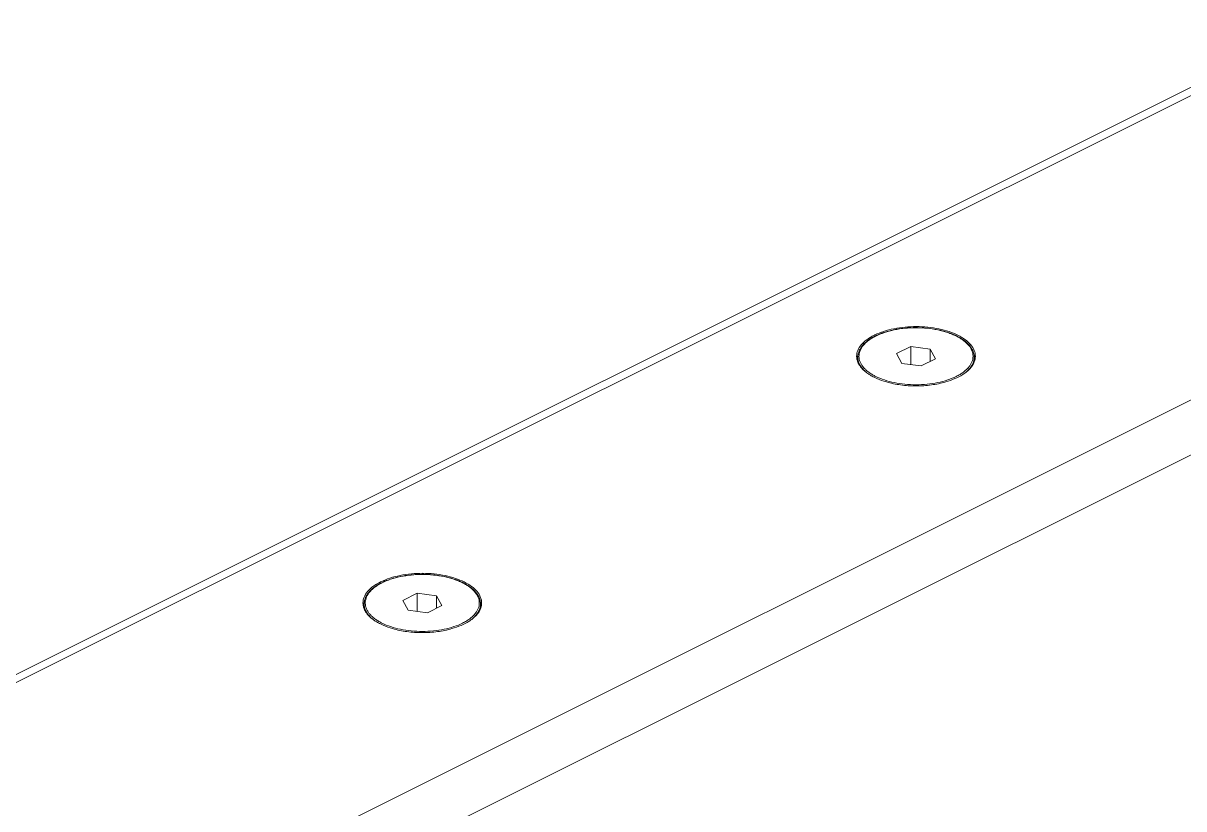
# Model space of a CAD drawing. Header units: millimetres. Extents: x 0 to 9253, y 0 to 2730.
# Drawn here: x 3048.1 to 3147.8, y 2245.8 to 2313.4 of the extents above; entities that cross this region are included whole.
import ezdxf

# ---------------------------------------------------------------- set-up
doc = ezdxf.new("R2010")
doc.units = ezdxf.units.MM
doc.layers.get('0').update_dxf_attribs({"lineweight": 13})

msp = doc.modelspace()

# ---------------------------------------------------------------- linework, layer by layer
for p, q in [((3025.123, 2246.182), (3159.474, 2313.357)), ((3160.181, 2313.004), (3025.831, 2245.829)), ((3189.879, 2301.69), (3048.458, 2230.98)), ((3192.001, 2298.031), (3050.579, 2227.321)), ((3124.377, 2285.556), (3123.152, 2284.944)), ((3123.152, 2284.944), (3123.601, 2284.107)), ((3124.377, 2285.556), (3124.377, 2284.003)), ((3126.05, 2285.332), (3124.377, 2285.556)), ((3126.05, 2285.332), (3126.05, 2284.271)), ((3126.498, 2284.495), (3126.05, 2285.332)), ((3119.825, 2284.633), (3119.825, 2284.561)), ((3123.601, 2284.107), (3125.274, 2283.883)), ((3125.274, 2283.883), (3126.498, 2284.495)), ((3129.825, 2284.633), (3129.825, 2284.561)), ((3081.951, 2264.343), (3080.726, 2263.731)), ((3081.951, 2264.343), (3081.951, 2262.79)), ((3083.624, 2264.119), (3081.951, 2264.343)), ((3083.624, 2264.119), (3083.624, 2263.058)), ((3084.072, 2263.282), (3083.624, 2264.119)), ((3077.399, 2263.42), (3077.399, 2263.347)), ((3080.726, 2263.731), (3081.174, 2262.894)), ((3082.847, 2262.67), (3084.072, 2263.282)), ((3087.399, 2263.42), (3087.399, 2263.347)), ((3081.174, 2262.894), (3082.847, 2262.67))]:
    msp.add_line(p, q)
for centre, radius, start, end in [((3123.492, 2281.977), 5.082, 115.89547, 116.56349), ((3123.499, 2282.175), 4.782, 116.5644, 117.02901), ((3121.072, 2284.276), 1.347, 165.2311, 170.21737), ((3121.111, 2284.266), 1.387, 163.90352, 165.24628), ((3121.171, 2284.248), 1.45, 157.94422, 163.86561), ((3121.076, 2284.633), 1.25, 180.00177, 183.3021), ((3128.575, 2284.633), 1.25, 356.69769, 359.998), ((3128.465, 2284.242), 1.467, 17.84279, 22.02001), ((3128.516, 2284.259), 1.413, 16.09765, 17.82551), ((3128.569, 2284.274), 1.357, 9.80133, 16.12274), ((3122.948, 2286.494), 3.971, 236.84973, 237.45925), ((3123.397, 2287.065), 4.558, 239.72333, 243.4568), ((3126.707, 2286.49), 3.966, 302.535, 303.08776), ((3081.065, 2260.764), 5.082, 115.89547, 116.56349), ((3081.073, 2260.962), 4.782, 116.5644, 117.02901), ((3078.645, 2263.063), 1.347, 165.2311, 170.21737), ((3078.684, 2263.053), 1.387, 163.90352, 165.24628), ((3078.744, 2263.035), 1.45, 157.94422, 163.86561), ((3078.65, 2263.42), 1.25, 180.00177, 183.3021), ((3086.149, 2263.42), 1.25, 356.69769, 359.998), ((3086.038, 2263.029), 1.467, 17.84279, 22.02001), ((3086.089, 2263.046), 1.413, 16.09765, 17.82551), ((3086.143, 2263.061), 1.357, 9.80133, 16.12274), ((3080.521, 2265.281), 3.971, 236.84973, 237.45925), ((3080.971, 2265.851), 4.558, 239.72333, 243.4568), ((3084.28, 2265.277), 3.966, 302.535, 303.08776)]:
    msp.add_arc(centre, radius, start, end)
for points, knots in [([(3128.432, 2286.523), (3128.185, 2286.646), (3127.648, 2286.862), (3126.462, 2287.176), (3124.862, 2287.33), (3123.258, 2287.187), (3122.065, 2286.883), (3121.522, 2286.67), (3121.272, 2286.549)], [0, 0, 0, 0, 0.112365, 0.235147, 0.498953, 0.76334, 0.886739, 1, 1, 1, 1]), ([(3121.316, 2286.455), (3121.497, 2286.545), (3121.882, 2286.71), (3122.5, 2286.903), (3123.167, 2287.049), (3123.869, 2287.145), (3124.591, 2287.189), (3125.318, 2287.18), (3126.034, 2287.117), (3126.725, 2287.003), (3127.376, 2286.84), (3127.974, 2286.63), (3128.506, 2286.378), (3128.962, 2286.088), (3129.334, 2285.764), (3129.611, 2285.41), (3129.758, 2285.089), (3129.816, 2284.828), (3129.825, 2284.698), (3129.825, 2284.633)], [0, 0, 0, 0, 0.06245, 0.129395, 0.20002, 0.273337, 0.348228, 0.423507, 0.497972, 0.570456, 0.63988, 0.705308, 0.766019, 0.821586, 0.871979, 0.917684, 0.959777, 0.980007, 1, 1, 1, 1]), ([(3121.361, 2286.452), (3121.6, 2286.572), (3122.121, 2286.781), (3122.964, 2287.003), (3123.877, 2287.139), (3124.825, 2287.185), (3125.774, 2287.139), (3126.686, 2287.003), (3127.404, 2286.814), (3127.929, 2286.62), (3128.286, 2286.46), (3128.609, 2286.282), (3128.897, 2286.09), (3129.145, 2285.884), (3129.353, 2285.667), (3129.517, 2285.44), (3129.637, 2285.204), (3129.709, 2284.964), (3129.733, 2284.72), (3129.709, 2284.476), (3129.637, 2284.235), (3129.517, 2284), (3129.353, 2283.772), (3129.145, 2283.555), (3128.897, 2283.349), (3128.609, 2283.157), (3128.4, 2283.042), (3128.29, 2282.987)], [0, 0, 0, 0, 0.06767, 0.141596, 0.21998, 0.300673, 0.381365, 0.459749, 0.533678, 0.568408, 0.601388, 0.632481, 0.661607, 0.68875, 0.713973, 0.737443, 0.759435, 0.78035, 0.800694, 0.821038, 0.841952, 0.863945, 0.887415, 0.912637, 0.939778, 0.968913, 1, 1, 1, 1]), ([(3121.219, 2286.523), (3120.998, 2286.412), (3120.598, 2286.175), (3120.112, 2285.736), (3119.8, 2285.247), (3119.725, 2284.889), (3119.725, 2284.72)], [0, 0, 0, 0, 0.302569, 0.565477, 0.793427, 1, 1, 1, 1]), ([(3119.825, 2284.633), (3119.825, 2284.72), (3119.843, 2284.895), (3119.92, 2285.153), (3120.046, 2285.402), (3120.218, 2285.642), (3120.435, 2285.869), (3120.692, 2286.082), (3120.988, 2286.281), (3121.203, 2286.398), (3121.316, 2286.455)], [0, 0, 0, 0, 0.105005, 0.212309, 0.324205, 0.442477, 0.568498, 0.703191, 0.84707, 1, 1, 1, 1]), ([(3121.099, 2283.128), (3121.004, 2283.184), (3120.824, 2283.3), (3120.579, 2283.49), (3120.37, 2283.692), (3120.198, 2283.903), (3120.066, 2284.122), (3119.976, 2284.346), (3119.927, 2284.575), (3119.921, 2284.805), (3119.959, 2285.034), (3120.068, 2285.343), (3120.264, 2285.634), (3120.521, 2285.897), (3120.757, 2286.091), (3121.027, 2286.273), (3121.223, 2286.382), (3121.326, 2286.435)], [0, 0, 0, 0, 0.075391, 0.146002, 0.211925, 0.273452, 0.331106, 0.38567, 0.438175, 0.489851, 0.542016, 0.595934, 0.71285, 0.777587, 0.846957, 0.921125, 1, 1, 1, 1]), ([(3129.925, 2284.72), (3129.925, 2284.889), (3129.851, 2285.247), (3129.539, 2285.736), (3129.053, 2286.174), (3128.653, 2286.412), (3128.432, 2286.523)], [0, 0, 0, 0, 0.206581, 0.434476, 0.697533, 1, 1, 1, 1]), ([(3119.725, 2284.72), (3119.725, 2284.636), (3119.737, 2284.523), (3119.762, 2284.414), (3119.769, 2284.387)], [0, 0, 0, 0, 0.74699, 1, 1, 1, 1]), ([(3119.769, 2284.387), (3119.778, 2284.351), (3119.823, 2284.207), (3119.889, 2284.07), (3119.949, 2283.973)], [0, 0, 0, 0, 0.242322, 1, 1, 1, 1]), ([(3119.957, 2283.974), (3119.915, 2284.067), (3119.849, 2284.259), (3119.825, 2284.461), (3119.825, 2284.561)], [0, 0, 0, 0, 0.507161, 1, 1, 1, 1]), ([(3119.999, 2283.907), (3119.944, 2284.009), (3119.856, 2284.222), (3119.825, 2284.45), (3119.825, 2284.561)], [0, 0, 0, 0, 0.512155, 1, 1, 1, 1]), ([(3120.54, 2283.345), (3120.435, 2283.432), (3120.246, 2283.613), (3120.022, 2283.915), (3119.876, 2284.232), (3119.834, 2284.453), (3119.828, 2284.561)], [0, 0, 0, 0, 0.28254, 0.539541, 0.776052, 1, 1, 1, 1]), ([(3119.949, 2283.973), (3119.995, 2283.898), (3120.221, 2283.584), (3120.526, 2283.333), (3120.776, 2283.17)], [0, 0, 0, 0, 0.226435, 1, 1, 1, 1]), ([(3128.872, 2283.167), (3128.961, 2283.226), (3129.276, 2283.45), (3129.555, 2283.734), (3129.702, 2283.973)], [0, 0, 0, 0, 0.276071, 1, 1, 1, 1]), ([(3129.823, 2284.561), (3129.817, 2284.453), (3129.775, 2284.232), (3129.63, 2283.916), (3129.406, 2283.613), (3129.216, 2283.433), (3129.112, 2283.346)], [0, 0, 0, 0, 0.223975, 0.4605, 0.717504, 1, 1, 1, 1]), ([(3129.825, 2284.561), (3129.825, 2284.45), (3129.794, 2284.222), (3129.707, 2284.009), (3129.651, 2283.907)], [0, 0, 0, 0, 0.487846, 1, 1, 1, 1]), ([(3129.825, 2284.561), (3129.825, 2284.461), (3129.802, 2284.259), (3129.736, 2284.067), (3129.693, 2283.974)], [0, 0, 0, 0, 0.49284, 1, 1, 1, 1]), ([(3129.702, 2283.973), (3129.722, 2284.006), (3129.797, 2284.137), (3129.853, 2284.279), (3129.882, 2284.387)], [0, 0, 0, 0, 0.259309, 1, 1, 1, 1]), ([(3129.882, 2284.387), (3129.889, 2284.414), (3129.914, 2284.523), (3129.925, 2284.636), (3129.925, 2284.72)], [0, 0, 0, 0, 0.253008, 1, 1, 1, 1]), ([(3120.812, 2283.147), (3120.843, 2283.126), (3120.976, 2283.044), (3121.114, 2282.969), (3121.219, 2282.916)], [0, 0, 0, 0, 0.243039, 1, 1, 1, 1]), ([(3121.219, 2282.916), (3121.299, 2282.876), (3121.641, 2282.717), (3121.999, 2282.591), (3122.275, 2282.511)], [0, 0, 0, 0, 0.237165, 1, 1, 1, 1]), ([(3128.29, 2282.987), (3128.051, 2282.868), (3127.529, 2282.658), (3126.687, 2282.437), (3125.774, 2282.3), (3124.825, 2282.254), (3123.877, 2282.3), (3122.964, 2282.437), (3122.121, 2282.658), (3121.6, 2282.868), (3121.361, 2282.987)], [0, 0, 0, 0, 0.11253, 0.235465, 0.365814, 0.5, 0.634186, 0.764534, 0.887473, 1, 1, 1, 1]), ([(3127.375, 2282.511), (3127.645, 2282.589), (3128.15, 2282.766), (3128.626, 2283.011), (3128.839, 2283.147)], [0, 0, 0, 0, 0.526137, 1, 1, 1, 1]), ([(3122.275, 2282.511), (3122.678, 2282.395), (3123.524, 2282.225), (3124.825, 2282.141), (3126.127, 2282.225), (3126.973, 2282.395), (3127.375, 2282.511)], [0, 0, 0, 0, 0.243533, 0.5, 0.756467, 1, 1, 1, 1]), ([(3086.005, 2265.31), (3085.759, 2265.433), (3085.222, 2265.649), (3084.036, 2265.963), (3082.435, 2266.117), (3080.832, 2265.974), (3079.639, 2265.669), (3079.096, 2265.457), (3078.846, 2265.336)], [0, 0, 0, 0, 0.112365, 0.235147, 0.498953, 0.76334, 0.886739, 1, 1, 1, 1]), ([(3078.89, 2265.242), (3079.07, 2265.332), (3079.456, 2265.496), (3080.074, 2265.69), (3080.741, 2265.836), (3081.442, 2265.932), (3082.164, 2265.976), (3082.891, 2265.967), (3083.608, 2265.904), (3084.299, 2265.79), (3084.95, 2265.627), (3085.548, 2265.417), (3086.08, 2265.165), (3086.536, 2264.875), (3086.907, 2264.551), (3087.185, 2264.197), (3087.332, 2263.875), (3087.389, 2263.615), (3087.399, 2263.484), (3087.399, 2263.42)], [0, 0, 0, 0, 0.06245, 0.129395, 0.20002, 0.273337, 0.348228, 0.423507, 0.497972, 0.570456, 0.63988, 0.705308, 0.766019, 0.821586, 0.871979, 0.917684, 0.959777, 0.980007, 1, 1, 1, 1]), ([(3078.934, 2265.239), (3079.174, 2265.358), (3079.695, 2265.568), (3080.538, 2265.79), (3081.451, 2265.926), (3082.399, 2265.972), (3083.347, 2265.926), (3084.26, 2265.79), (3084.977, 2265.601), (3085.503, 2265.407), (3085.859, 2265.247), (3086.183, 2265.069), (3086.47, 2264.877), (3086.719, 2264.671), (3086.927, 2264.454), (3087.091, 2264.226), (3087.21, 2263.991), (3087.283, 2263.75), (3087.307, 2263.506), (3087.283, 2263.262), (3087.21, 2263.022), (3087.091, 2262.786), (3086.927, 2262.559), (3086.719, 2262.342), (3086.47, 2262.136), (3086.183, 2261.944), (3085.974, 2261.829), (3085.864, 2261.774)], [0, 0, 0, 0, 0.06767, 0.141596, 0.21998, 0.300673, 0.381365, 0.459749, 0.533678, 0.568408, 0.601388, 0.632481, 0.661607, 0.68875, 0.713973, 0.737443, 0.759435, 0.78035, 0.800694, 0.821038, 0.841952, 0.863945, 0.887415, 0.912637, 0.939778, 0.968913, 1, 1, 1, 1]), ([(3078.793, 2265.31), (3078.571, 2265.199), (3078.171, 2264.961), (3077.685, 2264.522), (3077.374, 2264.034), (3077.299, 2263.675), (3077.299, 2263.506)], [0, 0, 0, 0, 0.302569, 0.565477, 0.793427, 1, 1, 1, 1]), ([(3077.399, 2263.42), (3077.399, 2263.506), (3077.416, 2263.682), (3077.494, 2263.94), (3077.62, 2264.189), (3077.792, 2264.428), (3078.008, 2264.655), (3078.266, 2264.869), (3078.562, 2265.067), (3078.777, 2265.185), (3078.89, 2265.242)], [0, 0, 0, 0, 0.105005, 0.212309, 0.324205, 0.442477, 0.568498, 0.703191, 0.84707, 1, 1, 1, 1]), ([(3078.673, 2261.915), (3078.578, 2261.971), (3078.398, 2262.086), (3078.152, 2262.277), (3077.943, 2262.479), (3077.772, 2262.69), (3077.64, 2262.908), (3077.549, 2263.133), (3077.501, 2263.361), (3077.495, 2263.592), (3077.532, 2263.821), (3077.642, 2264.13), (3077.837, 2264.421), (3078.094, 2264.684), (3078.33, 2264.878), (3078.601, 2265.06), (3078.797, 2265.169), (3078.9, 2265.221)], [0, 0, 0, 0, 0.075391, 0.146002, 0.211925, 0.273452, 0.331106, 0.38567, 0.438175, 0.489851, 0.542016, 0.595934, 0.71285, 0.777587, 0.846957, 0.921125, 1, 1, 1, 1]), ([(3087.499, 2263.506), (3087.499, 2263.675), (3087.424, 2264.034), (3087.113, 2264.522), (3086.627, 2264.961), (3086.227, 2265.199), (3086.005, 2265.31)], [0, 0, 0, 0, 0.206581, 0.434476, 0.697533, 1, 1, 1, 1]), ([(3077.299, 2263.506), (3077.299, 2263.423), (3077.31, 2263.31), (3077.336, 2263.201), (3077.343, 2263.174)], [0, 0, 0, 0, 0.74699, 1, 1, 1, 1]), ([(3077.343, 2263.174), (3077.352, 2263.138), (3077.396, 2262.994), (3077.463, 2262.857), (3077.523, 2262.759)], [0, 0, 0, 0, 0.242322, 1, 1, 1, 1]), ([(3077.531, 2262.761), (3077.489, 2262.854), (3077.422, 2263.046), (3077.399, 2263.248), (3077.399, 2263.347)], [0, 0, 0, 0, 0.507161, 1, 1, 1, 1]), ([(3077.573, 2262.694), (3077.518, 2262.796), (3077.43, 2263.008), (3077.399, 2263.237), (3077.399, 2263.347)], [0, 0, 0, 0, 0.512155, 1, 1, 1, 1]), ([(3078.114, 2262.132), (3078.009, 2262.219), (3077.819, 2262.399), (3077.595, 2262.702), (3077.449, 2263.019), (3077.407, 2263.24), (3077.401, 2263.348)], [0, 0, 0, 0, 0.28254, 0.539541, 0.776052, 1, 1, 1, 1]), ([(3087.397, 2263.348), (3087.391, 2263.24), (3087.349, 2263.019), (3087.203, 2262.702), (3086.979, 2262.4), (3086.79, 2262.22), (3086.685, 2262.133)], [0, 0, 0, 0, 0.223975, 0.4605, 0.717504, 1, 1, 1, 1]), ([(3087.399, 2263.347), (3087.399, 2263.237), (3087.368, 2263.008), (3087.28, 2262.796), (3087.225, 2262.694)], [0, 0, 0, 0, 0.487846, 1, 1, 1, 1]), ([(3087.399, 2263.347), (3087.399, 2263.248), (3087.376, 2263.046), (3087.31, 2262.854), (3087.267, 2262.761)], [0, 0, 0, 0, 0.49284, 1, 1, 1, 1]), ([(3087.275, 2262.759), (3087.296, 2262.793), (3087.37, 2262.924), (3087.427, 2263.066), (3087.455, 2263.174)], [0, 0, 0, 0, 0.259309, 1, 1, 1, 1]), ([(3087.455, 2263.174), (3087.463, 2263.201), (3087.488, 2263.31), (3087.499, 2263.423), (3087.499, 2263.506)], [0, 0, 0, 0, 0.253008, 1, 1, 1, 1]), ([(3077.523, 2262.759), (3077.568, 2262.685), (3077.794, 2262.37), (3078.1, 2262.12), (3078.35, 2261.956)], [0, 0, 0, 0, 0.226435, 1, 1, 1, 1]), ([(3078.385, 2261.933), (3078.417, 2261.913), (3078.55, 2261.831), (3078.687, 2261.756), (3078.793, 2261.703)], [0, 0, 0, 0, 0.243039, 1, 1, 1, 1]), ([(3084.949, 2261.298), (3085.219, 2261.376), (3085.723, 2261.552), (3086.2, 2261.797), (3086.413, 2261.933)], [0, 0, 0, 0, 0.526137, 1, 1, 1, 1]), ([(3086.445, 2261.954), (3086.535, 2262.012), (3086.85, 2262.236), (3087.129, 2262.52), (3087.275, 2262.759)], [0, 0, 0, 0, 0.276071, 1, 1, 1, 1]), ([(3078.793, 2261.703), (3078.873, 2261.663), (3079.215, 2261.504), (3079.572, 2261.378), (3079.849, 2261.298)], [0, 0, 0, 0, 0.237165, 1, 1, 1, 1]), ([(3085.864, 2261.774), (3085.625, 2261.654), (3085.103, 2261.445), (3084.26, 2261.223), (3083.347, 2261.087), (3082.399, 2261.041), (3081.451, 2261.087), (3080.538, 2261.223), (3079.695, 2261.445), (3079.174, 2261.654), (3078.934, 2261.774)], [0, 0, 0, 0, 0.11253, 0.235465, 0.365814, 0.5, 0.634186, 0.764534, 0.887473, 1, 1, 1, 1]), ([(3079.849, 2261.298), (3080.251, 2261.182), (3081.098, 2261.012), (3082.399, 2260.928), (3083.7, 2261.012), (3084.547, 2261.182), (3084.949, 2261.298)], [0, 0, 0, 0, 0.243533, 0.5, 0.756467, 1, 1, 1, 1])]:
    msp.add_open_spline(points, degree=3, knots=knots)

doc.saveas('drawing.dxf')
